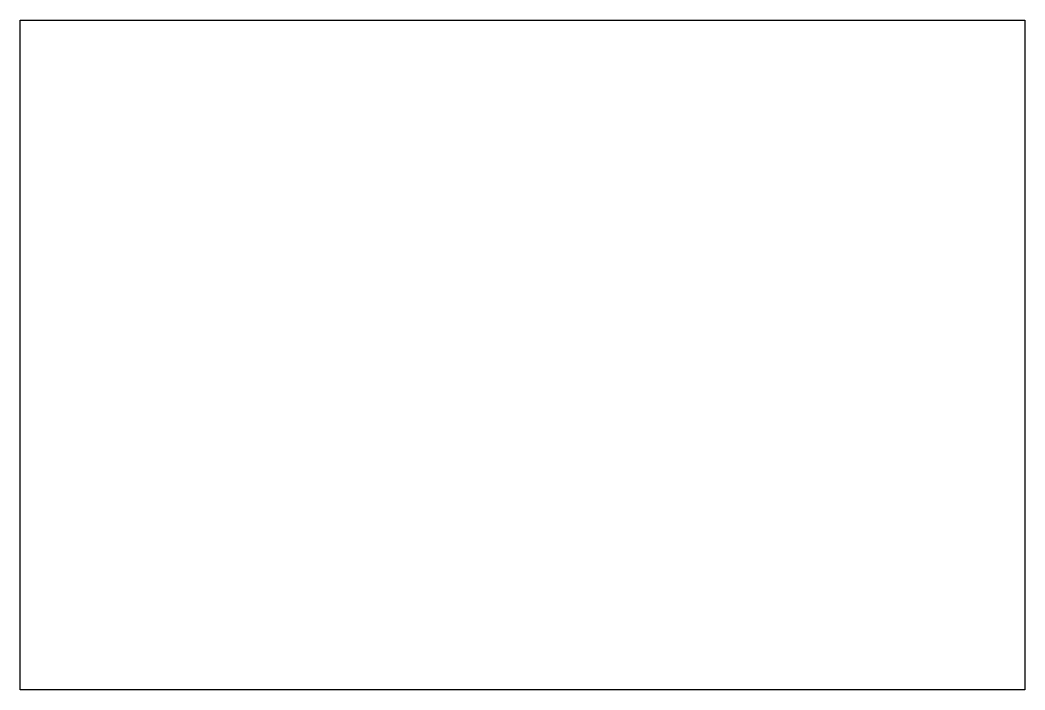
# Model space of a CAD drawing. Extents: x -1207.8 to -1135.8, y 236.2 to 284.2.
import ezdxf

# ---------------------------------------------------------------- set-up
doc = ezdxf.new("R2010")
doc.units = 0
doc.header["$LTSCALE"] = 12
doc.header["$MEASUREMENT"] = 0
doc.layers.add('INTERNALS', color=1, linetype='CONTINUOUS')

msp = doc.modelspace()

# ---------------------------------------------------------------- linework, layer by layer
at = {"layer": 'INTERNALS'}
msp.add_lwpolyline([(-1207.85, 284.235), (-1135.85, 284.235), (-1135.85, 236.235), (-1207.85, 236.235)], close=True, dxfattribs=at)

doc.saveas('drawing.dxf')
